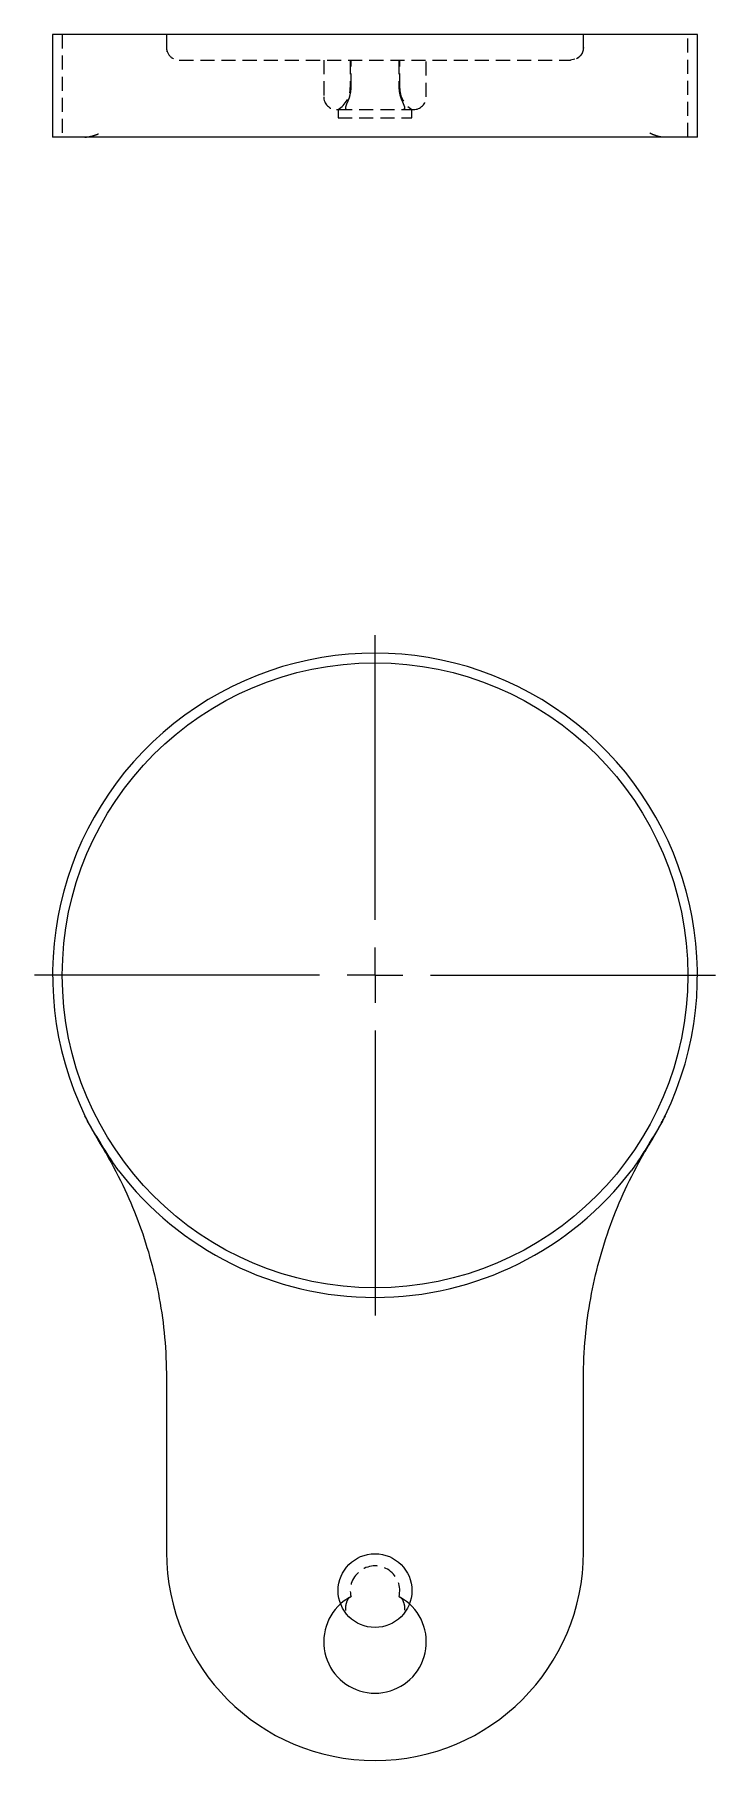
# Model space of a CAD drawing. Header units: millimetres. Extents: x 52 to 228, y 7 to 163.
# Drawn here: x 52.3 to 113.7, y 7 to 162.9 of the extents above.
import ezdxf

# ---------------------------------------------------------------- set-up
doc = ezdxf.new("R2010")
doc.units = ezdxf.units.MM
doc.linetypes.add('HIDDEN', pattern=[1.905, 1.27, -0.635])
doc.layers.add('10', color=7, linetype='Continuous')

# ---------------------------------------------------------------- blocks, each defined once
blk = doc.blocks.new('SW_CENTERMARKSYMBOL_0')
at = {"layer": '10', "color": 0}
for p, q in [((0, 5), (0, 30.72)), ((0, 0), (0, 2.5)), ((-5, 0), (-30.72, 0)), ((0, 0), (-2.5, 0)), ((0, 0), (0, -2.5)), ((0, 0), (2.5, 0)), ((5, 0), (30.72, 0)), ((0, -5), (0, -30.72))]:
    blk.add_line(p, q, dxfattribs=at)

msp = doc.modelspace()

# ---------------------------------------------------------------- linework, layer by layer
at = {"color": 7, "linetype": 'Continuous', "lineweight": 25}
for p, q in [((53.93, 162.87), (53.93, 153.61)), ((112.11, 162.87), (53.93, 162.87)), ((112.11, 153.61), (112.11, 162.87)), ((112.11, 153.61), (53.93, 153.61)), ((64.2, 38.72), (64.2, 25.81)), ((101.83, 25.81), (101.83, 38.72))]:
    msp.add_line(p, q, dxfattribs=at)
at = {"color": 7, "linetype": 'HIDDEN', "lineweight": 18}
for p, q in [((54.8, 162.87), (54.8, 153.61)), ((64.2, 162.87), (64.2, 161.54)), ((101.83, 161.54), (101.83, 162.87)), ((111.24, 153.61), (111.24, 162.87)), ((64.2, 161.67), (64.23, 161.32)), ((64.2, 161.54), (64.25, 161.33)), ((65.36, 160.55), (100.67, 160.55)), ((78.39, 160.55), (78.39, 157.25)), ((80.79, 160.55), (80.79, 158.07)), ((80.86, 158.07), (80.86, 160.55)), ((85.18, 160.55), (85.18, 158.07)), ((85.25, 158.07), (85.25, 160.55)), ((87.65, 157.25), (87.65, 160.55)), ((101.05, 160.63), (100.67, 160.55)), ((100.68, 160.53), (100.67, 160.55)), ((79.55, 156.1), (79.69, 156.1)), ((79.69, 156.1), (86.35, 156.1)), ((79.69, 156.1), (79.69, 155.34)), ((86.35, 156.1), (86.49, 156.1)), ((86.35, 155.34), (86.35, 156.1)), ((79.69, 155.34), (86.35, 155.34))]:
    msp.add_line(p, q, dxfattribs=at)
at = {"color": 7, "linetype": 'HIDDEN', "lineweight": 18, "flags": 128}
for points in [[(80.72, 21.73), (80.16, 21.35), (79.91, 21.14)], [(86.12, 21.14), (85.87, 21.35), (85.31, 21.73)]]:
    msp.add_lwpolyline(points, dxfattribs=at)
at = {"color": 7, "linetype": 'Continuous', "lineweight": 25}
for centre, radius in [((83.02, 77.91), 28.22), ((83.02, 22.34), 3.33)]:
    msp.add_circle(centre, radius, dxfattribs=at)
at = {"color": 7, "linetype": 'HIDDEN', "lineweight": 18}
for centre, radius, start, end in [((78.47, 158.07), 2.32, 301.6682, 0), ((87.56, 158.07), 2.32, 180, 238.3318), ((79.55, 157.25), 1.16, 180, 270), ((86.49, 157.25), 1.16, 270, 0), ((83.02, 22.34), 2.23, 346.0766, 193.9234)]:
    msp.add_arc(centre, radius, start, end, dxfattribs=at)
at = {"color": 7, "linetype": 'Continuous', "lineweight": 25}
for centre, radius, start, end in [((83.02, 77.91), 29.09, 334.1523, 205.8477), ((83.02, 77.91), 29.09, 217.207, 322.793), ((83.02, 25.81), 18.81, 180, 0), ((83.02, 17.71), 4.63, 132.1236, 47.8764)]:
    msp.add_arc(centre, radius, start, end, dxfattribs=at)
at = {"color": 7, "linetype": 'HIDDEN', "lineweight": 18}
for points, knots in [([(64.2, 161.71), (64.2, 161.36), (64.5, 160.77), (65.1, 160.55), (65.36, 160.55)], [0, 0, 0, 0, 0.571429, 1, 1, 1, 1]), ([(101.83, 161.71), (101.81, 161.56), (101.78, 161.26), (101.51, 160.87), (101.13, 160.61), (100.83, 160.57), (100.68, 160.55)], [0, 0, 0, 0, 0.250452, 0.500131, 0.750065, 1, 1, 1, 1]), ([(101.83, 161.71), (101.81, 161.56), (101.78, 161.26), (101.52, 160.86), (101.25, 160.72), (101.12, 160.64)], [0, 0, 0, 0, 0.333826, 0.667653, 1, 1, 1, 1]), ([(80.72, 157.25), (80.69, 157.17), (80.66, 157.09), (80.6, 156.93), (80.57, 156.86), (80.48, 156.66), (80.43, 156.54), (80.36, 156.34), (80.34, 156.26), (80.35, 156.17), (80.37, 156.14), (80.42, 156.11), (80.47, 156.1), (80.53, 156.1)], [0, 0, 0, 0, 0.125, 0.125, 0.25, 0.25, 0.5, 0.5, 0.75, 0.75, 0.875, 0.875, 1, 1, 1, 1]), ([(85.31, 157.25), (85.34, 157.17), (85.37, 157.09), (85.43, 156.93), (85.47, 156.86), (85.55, 156.66), (85.6, 156.54), (85.68, 156.34), (85.7, 156.26), (85.68, 156.17), (85.67, 156.14), (85.61, 156.11), (85.57, 156.1), (85.51, 156.1)], [0, 0, 0, 0, 0.125, 0.125, 0.25, 0.25, 0.5, 0.5, 0.75, 0.75, 0.875, 0.875, 1, 1, 1, 1]), ([(56.84, 153.61), (56.88, 153.61), (56.95, 153.61), (57.08, 153.62), (57.21, 153.64), (57.35, 153.67), (57.48, 153.7), (57.63, 153.74), (57.8, 153.8), (58.01, 153.88), (58.16, 153.95), (58.22, 153.99)], [0, 0, 0, 0, 0.087745, 0.181814, 0.282066, 0.388342, 0.500465, 0.558256, 0.700498, 0.868227, 1, 1, 1, 1]), ([(107.81, 153.99), (107.87, 153.96), (107.99, 153.9), (108.17, 153.82), (108.36, 153.76), (108.55, 153.69), (108.77, 153.65), (108.99, 153.61), (109.13, 153.61), (109.2, 153.61)], [0, 0, 0, 0, 0.1140493, 0.2501784, 0.3747333, 0.5001113, 0.6744764, 0.8412341, 1, 1, 1, 1]), ([(80.72, 21.73), (80.69, 21.71), (80.66, 21.69), (80.6, 21.61), (80.57, 21.56), (80.48, 21.4), (80.43, 21.26), (80.36, 20.97), (80.34, 20.8), (80.35, 20.54), (80.37, 20.45), (80.42, 20.28), (80.47, 20.2), (80.53, 20.13)], [0, 0, 0, 0, 0.125, 0.125, 0.25, 0.25, 0.5, 0.5, 0.75, 0.75, 0.875, 0.875, 1, 1, 1, 1]), ([(85.31, 21.73), (85.34, 21.71), (85.37, 21.69), (85.43, 21.61), (85.47, 21.56), (85.55, 21.4), (85.6, 21.26), (85.68, 20.97), (85.7, 20.8), (85.68, 20.54), (85.67, 20.45), (85.61, 20.28), (85.57, 20.2), (85.51, 20.13)], [0, 0, 0, 0, 0.125, 0.125, 0.25, 0.25, 0.5, 0.5, 0.75, 0.75, 0.875, 0.875, 1, 1, 1, 1])]:
    msp.add_open_spline(points, degree=3, knots=knots, dxfattribs=at)
for points in [[(80.72, 157.25), (80.81, 157.52), (80.86, 157.79), (80.86, 158.07)], [(85.18, 158.07), (85.18, 157.79), (85.23, 157.52), (85.31, 157.25)], [(80.72, 21.73), (80.81, 21.78), (80.86, 21.8), (80.86, 21.8)], [(85.18, 21.8), (85.18, 21.8), (85.23, 21.78), (85.31, 21.73)]]:
    msp.add_open_spline(points, degree=3, dxfattribs=at)
at = {"color": 7, "linetype": 'Continuous', "lineweight": 25}
for points, knots in [([(59.85, 60.32), (59.56, 60.71), (59.3, 61.11), (58.78, 61.92), (58.53, 62.33), (58.03, 63.14), (57.78, 63.55), (57.29, 64.38), (57.05, 64.8), (56.84, 65.23)], [0, 0, 0, 0, 0.25, 0.25, 0.5, 0.5, 0.75, 0.75, 1, 1, 1, 1]), ([(56.84, 65.23), (56.88, 65.15), (56.95, 64.99), (57.08, 64.75), (57.21, 64.49), (57.35, 64.22), (57.48, 63.98), (57.63, 63.72), (57.8, 63.41), (58.01, 63.05), (58.16, 62.81), (58.22, 62.7)], [0, 0, 0, 0, 0.087745, 0.181814, 0.282066, 0.388342, 0.500465, 0.558256, 0.700498, 0.868227, 1, 1, 1, 1]), ([(109.2, 65.23), (108.99, 64.8), (108.75, 64.38), (108.26, 63.55), (108.01, 63.14), (107.51, 62.33), (107.26, 61.92), (106.74, 61.11), (106.48, 60.71), (106.19, 60.32)], [0, 0, 0, 0, 0.25, 0.25, 0.5, 0.5, 0.75, 0.75, 1, 1, 1, 1]), ([(107.81, 62.7), (107.87, 62.79), (107.99, 62.99), (108.17, 63.3), (108.36, 63.62), (108.55, 63.98), (108.77, 64.38), (108.99, 64.81), (109.13, 65.09), (109.2, 65.23)], [0, 0, 0, 0, 0.1140493, 0.2501784, 0.3747333, 0.5001113, 0.6744764, 0.8412341, 1, 1, 1, 1]), ([(58.22, 62.7), (58.4, 62.41), (59.22, 61.03), (61.07, 57.46), (62.96, 52.2), (64.03, 46.46), (64.2, 42.76), (64.2, 41.51)], [-0.243207, -0.243207, -0.243207, -0.243207, -0.151209, 0.183442, 0.852743, 1.522045, 1.856695, 1.856695, 1.856695, 1.856695]), ([(101.83, 41.51), (101.83, 44), (102.3, 48.86), (103.79, 54.3), (105.53, 58.55), (106.81, 61.03), (107.63, 62.41), (107.81, 62.7)], [-0.242979, -0.242979, -0.242979, -0.242979, 0.426322, 1.095623, 1.430274, 1.764925, 1.856695, 1.856695, 1.856695, 1.856695])]:
    msp.add_open_spline(points, degree=3, knots=knots, dxfattribs=at)
for points in [[(64.2, 41.51), (64.2, 40.59), (64.2, 39.66), (64.2, 38.72)], [(101.83, 38.72), (101.83, 39.66), (101.83, 40.59), (101.83, 41.51)]]:
    msp.add_open_spline(points, degree=3, dxfattribs=at)

# ---------------------------------------------------------------- block references
at = {"layer": '10'}
msp.add_blockref('SW_CENTERMARKSYMBOL_0', (83.02, 77.91), dxfattribs=at)

doc.saveas('drawing.dxf')
